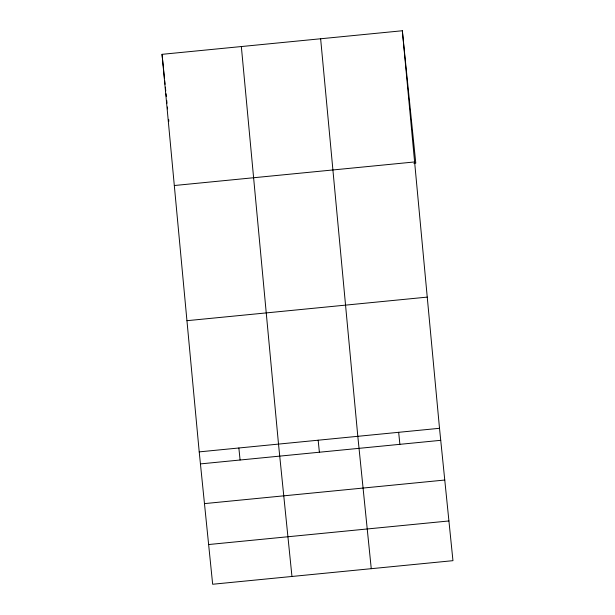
<?xml version="1.0" encoding="UTF-8"?>
<svg xmlns="http://www.w3.org/2000/svg" width="615" height="615" viewBox="0 0 615 615"><rect width="100%" height="100%" fill="white"/><g stroke="black" fill="none" stroke-linecap="round" stroke-linejoin="round"><path stroke-width="0.92" d="M402.341 30.75L439.51 428.301L452.955 560.672L212.659 584.25L199.214 451.879L162.045 54.328L402.341 30.75L415.786 163.121L413.887 163.306M174.306 185.522L414.61 161.945M186.945 320.692L427.248 297.114M199.214 451.879L439.51 428.301M200.436 463.902L440.732 440.325M204.472 503.616L444.768 480.038M208.623 544.536L448.927 520.959M398.666 432.314L399.881 444.33M371.26 568.691L357.815 436.319L320.638 38.768M318.163 440.209L319.385 452.233M291.956 576.47L278.51 444.099L241.341 46.548M238.866 447.989L240.081 460.012M162.045 54.328L163.259 66.351M163.359 67.296L164.513 78.643M164.705 80.534L165.089 84.317M165.374 87.153L165.758 90.935M166.05 93.772L166.334 96.609M166.719 100.391L167.011 103.228M167.395 107.018L167.588 108.917M168.648 119.387L168.841 121.286"/></g></svg>
